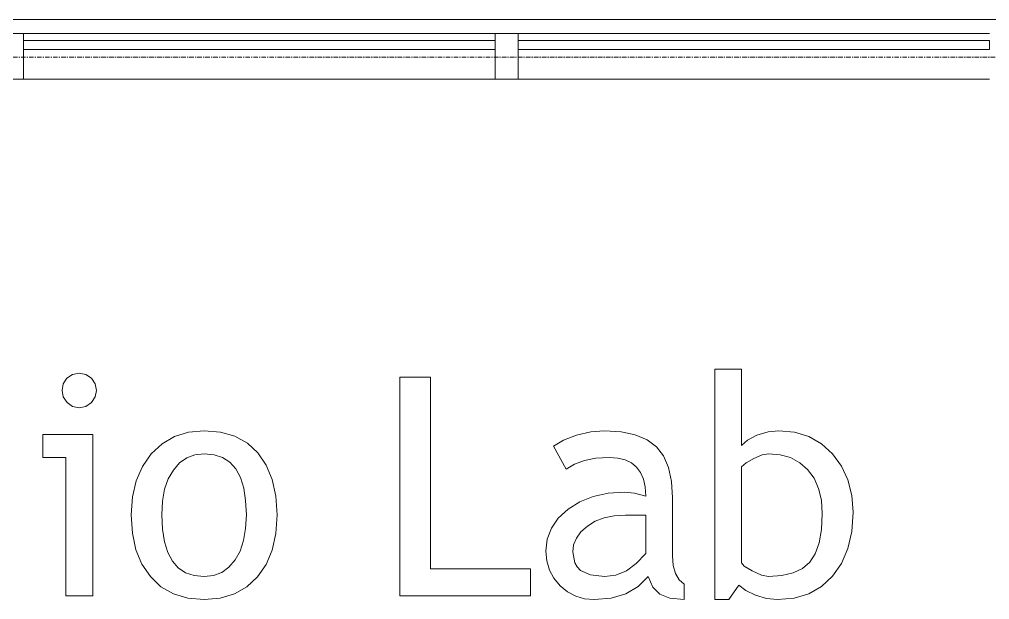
# Model space of a CAD drawing. Header units: inches. Extents: x -1714 to 1984, y -1043 to 970.
# Drawn here: x -828.1 to -722.1, y 607.9 to 671.3 of the extents above; entities that cross this region are included whole.
import ezdxf

# ---------------------------------------------------------------- set-up
doc = ezdxf.new("R2010")
doc.units = ezdxf.units.IN
doc.header["$MEASUREMENT"] = 0
doc.linetypes.add('Grid Line 1_2_', pattern=[0.875, 0.5, -0.125, 0.125, -0.125])
for name, color, linetype, lineweight in [('A-FLOR', 192, 'Continuous', 13), ('A-GENM', 13, 'Continuous', 9), ('A-GLAZ-CURT', 52, 'Continuous', 9), ('A-GLAZ-CWMG', 51, 'Continuous', 9), ('S-GRID', 1, 'Continuous', 9)]:
    doc.layers.add(name, color=color, linetype=linetype, lineweight=lineweight)

# ---------------------------------------------------------------- blocks, each defined once
blk = doc.blocks.new('System Panel - Glazed-1359671-L2 - Architectural')
at = {"layer": 'A-GLAZ-CURT', "lineweight": 13}
for p, q in [((25.75, -0.75), (-25.75, -0.75)), ((-25.75, -0.75), (-25.75, -1.75)), ((25.75, -1.75), (25.75, -0.75)), ((-25.75, -1.75), (25.75, -1.75))]:
    blk.add_line(p, q, dxfattribs=at)
blk = doc.blocks.new('System Panel - Glazed-1359674-L2 - Architectural')
at = {"layer": 'A-GLAZ-CURT', "lineweight": 13}
for p, q in [((25.75, -0.75), (-25.75, -0.75)), ((-25.75, -0.75), (-25.75, -1.75)), ((25.75, -1.75), (25.75, -0.75)), ((-25.75, -1.75), (25.75, -1.75))]:
    blk.add_line(p, q, dxfattribs=at)
blk = doc.blocks.new('Rectangular Mullion - 2_5_ x 5_ rectangular-1359657-L2 - Architectural')
at = {"layer": 'A-GLAZ-CWMG', "lineweight": 20}
for p, q in [((-1.25, 2.5), (1.25, 2.5)), ((-1.25, -2.5), (-1.25, 2.5)), ((1.25, 2.5), (1.25, -2.5)), ((1.25, -2.5), (-1.25, -2.5))]:
    blk.add_line(p, q, dxfattribs=at)
blk = doc.blocks.new('Rectangular Mullion - 2_5_ x 5_ rectangular-1359660-L2 - Architectural')
at = {"layer": 'A-GLAZ-CWMG'}
for p, q in [((-611.6, 669.78), (-560.1, 669.78)), ((-560.1, 664.78), (-611.6, 664.78))]:
    blk.add_line(p, q, dxfattribs=at)
blk = doc.blocks.new('Rectangular Mullion - 2_5_ x 5_ rectangular-1359663-L2 - Architectural')
at = {"layer": 'A-GLAZ-CWMG'}
for p, q in [((-665.6, 669.78), (-614.1, 669.78)), ((-665.6, 664.78), (-614.1, 664.78))]:
    blk.add_line(p, q, dxfattribs=at)

msp = doc.modelspace()

# ---------------------------------------------------------------- linework, layer by layer
at = {"layer": 'A-FLOR'}
msp.add_line((-544.85, 671.32), (-1040.85, 671.32), dxfattribs=at)
at = {"layer": 'A-GENM'}
for p, q in [((-822.25, 632.54), (-822.86, 632.13)), ((-821.52, 632.67), (-822.25, 632.54)), ((-820.8, 632.54), (-821.52, 632.67)), ((-820.18, 632.12), (-820.8, 632.54)), ((-749.18, 633.09), (-752.11, 633.09)), ((-752.11, 633.09), (-752.11, 607.93)), ((-749.18, 624.76), (-749.18, 633.09)), ((-823.27, 631.52), (-823.4, 630.79)), ((-822.86, 632.13), (-823.27, 631.52)), ((-819.77, 631.51), (-820.18, 632.12)), ((-819.63, 630.79), (-819.77, 631.51)), ((-783.15, 632.25), (-786.5, 632.25)), ((-786.5, 632.25), (-786.5, 608.35)), ((-783.15, 611.29), (-783.15, 632.25)), ((-823.4, 630.79), (-823.27, 630.07)), ((-819.77, 630.07), (-819.63, 630.79)), ((-823.27, 630.07), (-822.85, 629.45)), ((-822.85, 629.45), (-822.24, 629.04)), ((-820.8, 629.04), (-820.18, 629.45)), ((-820.18, 629.45), (-819.77, 630.07)), ((-822.24, 629.04), (-821.52, 628.9)), ((-821.52, 628.9), (-820.8, 629.04)), ((-809.59, 626.23), (-811.12, 625.75)), ((-807.88, 626.38), (-809.59, 626.23)), ((-806.09, 626.23), (-807.88, 626.38)), ((-804.52, 625.78), (-806.09, 626.23)), ((-765.66, 626.26), (-767.22, 625.89)), ((-764.16, 626.38), (-765.66, 626.26)), ((-762.34, 626.27), (-764.16, 626.38)), ((-760.79, 625.95), (-762.34, 626.27)), ((-746.3, 626.26), (-747.51, 625.88)), ((-745.11, 626.38), (-746.3, 626.26)), ((-743.39, 626.23), (-745.11, 626.38)), ((-741.84, 625.75), (-743.39, 626.23)), ((-820.05, 625.96), (-825.5, 625.96)), ((-825.5, 625.96), (-825.5, 623.45)), ((-820.05, 608.35), (-820.05, 625.96)), ((-811.12, 625.75), (-812.48, 624.96)), ((-803.16, 625.01), (-804.52, 625.78)), ((-768.65, 625.35), (-769.73, 624.71)), ((-767.22, 625.89), (-768.65, 625.35)), ((-759.51, 625.4), (-760.79, 625.95)), ((-758.49, 624.63), (-759.51, 625.4)), ((-748.54, 625.34), (-749.18, 624.76)), ((-747.51, 625.88), (-748.54, 625.34)), ((-740.46, 624.96), (-741.84, 625.75)), ((-812.48, 624.96), (-813.66, 623.85)), ((-802.01, 623.95), (-803.16, 625.01)), ((-769.73, 624.71), (-768.35, 622.19)), ((-757.72, 623.63), (-758.49, 624.63)), ((-739.26, 623.86), (-740.46, 624.96)), ((-825.5, 623.45), (-822.99, 623.45)), ((-822.99, 623.45), (-822.99, 608.35)), ((-813.66, 623.85), (-814.62, 622.49)), ((-810.56, 622.87), (-809.77, 623.42)), ((-809.77, 623.42), (-808.88, 623.76)), ((-808.88, 623.76), (-807.88, 623.87)), ((-807.88, 623.87), (-806.8, 623.76)), ((-806.8, 623.76), (-805.87, 623.45)), ((-805.87, 623.45), (-805.07, 622.93)), ((-801.09, 622.61), (-802.01, 623.95)), ((-767.44, 622.74), (-766.35, 623.13)), ((-766.35, 623.13), (-765.09, 623.37)), ((-765.09, 623.37), (-763.64, 623.45)), ((-763.64, 623.45), (-762.71, 623.38)), ((-762.71, 623.38), (-761.9, 623.19)), ((-761.9, 623.19), (-761.22, 622.86)), ((-757.17, 622.36), (-757.72, 623.63)), ((-748.69, 622.88), (-747.85, 623.36)), ((-747.85, 623.36), (-746.94, 623.74)), ((-746.94, 623.74), (-746.26, 623.87)), ((-746.26, 623.87), (-744.98, 623.76)), ((-744.98, 623.76), (-743.84, 623.44)), ((-743.84, 623.44), (-742.83, 622.89)), ((-738.28, 622.51), (-739.26, 623.86)), ((-814.62, 622.49), (-815.31, 620.92)), ((-811.79, 621.12), (-811.24, 622.09)), ((-811.24, 622.09), (-810.56, 622.87)), ((-805.07, 622.93), (-804.43, 622.2)), ((-804.43, 622.2), (-803.92, 621.26)), ((-800.44, 621.04), (-801.09, 622.61)), ((-768.35, 622.19), (-767.44, 622.74)), ((-761.22, 622.86), (-760.66, 622.4)), ((-760.66, 622.4), (-760.22, 621.81)), ((-756.84, 620.84), (-757.17, 622.36)), ((-749.18, 622.45), (-748.69, 622.88)), ((-749.18, 611.95), (-749.18, 622.45)), ((-742.83, 622.89), (-741.97, 622.14)), ((-741.97, 622.14), (-741.27, 621.19)), ((-737.57, 621), (-738.28, 622.51)), ((-815.31, 620.92), (-815.72, 619.16)), ((-812.19, 619.98), (-811.79, 621.12)), ((-803.92, 621.26), (-803.56, 620.12)), ((-800.05, 619.24), (-800.44, 621.04)), ((-760.22, 621.81), (-759.91, 621.09)), ((-759.91, 621.09), (-759.72, 620.24)), ((-741.27, 621.19), (-740.77, 620.07)), ((-737.15, 619.32), (-737.57, 621)), ((-812.42, 618.67), (-812.19, 619.98)), ((-803.56, 620.12), (-803.35, 618.76)), ((-759.72, 620.24), (-759.66, 619.25)), ((-756.72, 619.06), (-756.84, 620.84)), ((-740.77, 620.07), (-740.47, 618.78)), ((-815.72, 619.16), (-815.86, 617.2)), ((-799.92, 617.2), (-800.05, 619.24)), ((-765.39, 619.21), (-766.85, 618.62)), ((-763.76, 619.56), (-765.39, 619.21)), ((-761.97, 619.67), (-763.76, 619.56)), ((-760.88, 619.57), (-761.97, 619.67)), ((-759.66, 619.25), (-760.88, 619.57)), ((-756.72, 612.71), (-756.72, 619.06)), ((-740.47, 618.78), (-740.37, 617.32)), ((-737.01, 617.48), (-737.15, 619.32)), ((-812.5, 617.2), (-812.42, 618.67)), ((-803.35, 618.76), (-803.27, 617.2)), ((-768.14, 617.81), (-769.2, 616.82)), ((-766.85, 618.62), (-768.14, 617.81)), ((-815.86, 617.2), (-815.72, 615.18)), ((-812.43, 615.62), (-812.5, 617.2)), ((-803.27, 617.2), (-803.35, 615.71)), ((-800.05, 615.16), (-799.92, 617.2)), ((-769.2, 616.82), (-769.96, 615.73)), ((-765.16, 616.49), (-764.19, 616.86)), ((-764.19, 616.86), (-763.09, 617.08)), ((-763.09, 617.08), (-761.88, 617.16)), ((-761.88, 617.16), (-759.66, 617.16)), ((-759.66, 617.16), (-759.66, 612.96)), ((-740.37, 617.32), (-740.45, 615.6)), ((-737.15, 615.37), (-737.01, 617.48)), ((-812.21, 614.24), (-812.43, 615.62)), ((-803.35, 615.71), (-803.58, 614.4)), ((-769.96, 615.73), (-770.41, 614.53)), ((-766.73, 615.34), (-766.02, 615.97)), ((-766.02, 615.97), (-765.16, 616.49)), ((-740.45, 615.6), (-740.71, 614.14)), ((-815.72, 615.18), (-815.33, 613.38)), ((-800.45, 613.35), (-800.05, 615.16)), ((-770.41, 614.53), (-770.56, 613.23)), ((-767.53, 613.93), (-767.23, 614.66)), ((-767.23, 614.66), (-766.73, 615.34)), ((-737.57, 613.5), (-737.15, 615.37)), ((-811.85, 613.08), (-812.21, 614.24)), ((-803.58, 614.4), (-803.96, 613.24)), ((-767.63, 613.14), (-767.53, 613.93)), ((-740.71, 614.14), (-741.14, 612.95)), ((-738.26, 611.87), (-737.57, 613.5)), ((-815.33, 613.38), (-814.67, 611.8)), ((-811.35, 612.14), (-811.85, 613.08)), ((-803.96, 613.24), (-804.5, 612.26)), ((-801.12, 611.77), (-800.45, 613.35)), ((-770.56, 613.23), (-770.47, 612.15)), ((-767.41, 611.96), (-767.63, 613.14)), ((-759.66, 612.96), (-760.68, 611.86)), ((-756.65, 611.65), (-756.72, 612.71)), ((-741.14, 612.95), (-741.74, 612.03)), ((-814.67, 611.8), (-813.75, 610.44)), ((-810.7, 611.4), (-811.35, 612.14)), ((-809.9, 610.87), (-810.7, 611.4)), ((-805.17, 611.47), (-805.96, 610.9)), ((-804.5, 612.26), (-805.17, 611.47)), ((-802.06, 610.42), (-801.12, 611.77)), ((-770.47, 612.15), (-770.17, 611.16)), ((-767.14, 611.5), (-767.41, 611.96)), ((-766.76, 611.12), (-767.14, 611.5)), ((-760.68, 611.86), (-761.76, 611.08)), ((-756.41, 610.78), (-756.65, 611.65)), ((-748.89, 611.6), (-749.18, 611.95)), ((-748.02, 611.07), (-748.89, 611.6)), ((-741.74, 612.03), (-742.53, 611.34)), ((-739.24, 610.48), (-738.26, 611.87)), ((-813.75, 610.44), (-812.59, 609.34)), ((-808.96, 610.55), (-809.9, 610.87)), ((-807.88, 610.45), (-808.96, 610.55)), ((-806.86, 610.56), (-807.88, 610.45)), ((-805.96, 610.9), (-806.86, 610.56)), ((-803.23, 609.33), (-802.06, 610.42)), ((-772.24, 611.29), (-783.15, 611.29)), ((-772.24, 608.35), (-772.24, 611.29)), ((-770.17, 611.16), (-769.68, 610.26)), ((-765.67, 610.62), (-766.76, 611.12)), ((-764.16, 610.45), (-765.67, 610.62)), ((-762.92, 610.61), (-764.16, 610.45)), ((-761.76, 611.08), (-762.92, 610.61)), ((-760.48, 609.35), (-759.39, 610.45)), ((-759.39, 610.45), (-758.88, 609.29)), ((-756.02, 610.1), (-756.41, 610.78)), ((-747, 610.6), (-748.02, 611.07)), ((-746.26, 610.45), (-747, 610.6)), ((-744.79, 610.55), (-746.26, 610.45)), ((-743.55, 610.84), (-744.79, 610.55)), ((-742.53, 611.34), (-743.55, 610.84)), ((-740.44, 609.37), (-739.24, 610.48)), ((-812.59, 609.34), (-811.23, 608.56)), ((-804.58, 608.55), (-803.23, 609.33)), ((-769.68, 610.26), (-769, 609.45)), ((-769, 609.45), (-768.18, 608.79)), ((-761.83, 608.56), (-760.48, 609.35)), ((-758.88, 609.29), (-758.12, 608.51)), ((-755.47, 609.61), (-756.02, 610.1)), ((-755.47, 607.93), (-755.47, 609.61)), ((-750.57, 607.93), (-749.48, 609.52)), ((-749.48, 609.52), (-748.72, 608.92)), ((-741.85, 608.57), (-740.44, 609.37)), ((-822.99, 608.35), (-820.05, 608.35)), ((-811.23, 608.56), (-809.66, 608.09)), ((-806.14, 608.09), (-804.58, 608.55)), ((-786.5, 608.35), (-772.24, 608.35)), ((-768.18, 608.79), (-767.29, 608.31)), ((-767.29, 608.31), (-766.33, 608.03)), ((-763.43, 608.09), (-761.83, 608.56)), ((-758.12, 608.51), (-757.02, 608.08)), ((-748.72, 608.92), (-747.68, 608.4)), ((-747.68, 608.4), (-746.47, 608.05)), ((-743.45, 608.09), (-741.85, 608.57)), ((-809.66, 608.09), (-807.88, 607.93)), ((-807.88, 607.93), (-806.14, 608.09)), ((-766.33, 608.03), (-765.3, 607.93)), ((-765.3, 607.93), (-763.43, 608.09)), ((-757.02, 608.08), (-755.47, 607.93)), ((-752.11, 607.93), (-750.57, 607.93)), ((-746.47, 608.05), (-745.25, 607.93)), ((-745.25, 607.93), (-743.45, 608.09))]:
    msp.add_line(p, q, dxfattribs=at)
at = {"layer": 'S-GRID', "linetype": 'Grid Line 1_2_'}
msp.add_line((-1714.25, 667.21), (1936.33, 667.21), dxfattribs=at)

# ---------------------------------------------------------------- block references
at = {"layer": 'A-GLAZ-CURT', "rotation": 180}
for name, p in [('System Panel - Glazed-1359674-L2 - Architectural', (-801.85, 667.28)), ('System Panel - Glazed-1359671-L2 - Architectural', (-747.85, 667.28))]:
    msp.add_blockref(name, p, dxfattribs=at)
at = {"layer": 'A-GLAZ-CWMG', "extrusion": (0, 0, -1)}
for p in [(828.85, 667.28), (774.85, 667.28)]:
    msp.add_blockref('Rectangular Mullion - 2_5_ x 5_ rectangular-1359657-L2 - Architectural', p, dxfattribs=at)
at = {"layer": 'A-GLAZ-CWMG'}
for name, p in [('Rectangular Mullion - 2_5_ x 5_ rectangular-1359660-L2 - Architectural', (-216, 0)), ('Rectangular Mullion - 2_5_ x 5_ rectangular-1359663-L2 - Architectural', (-108, 0))]:
    msp.add_blockref(name, p, dxfattribs=at)

doc.saveas('drawing.dxf')
